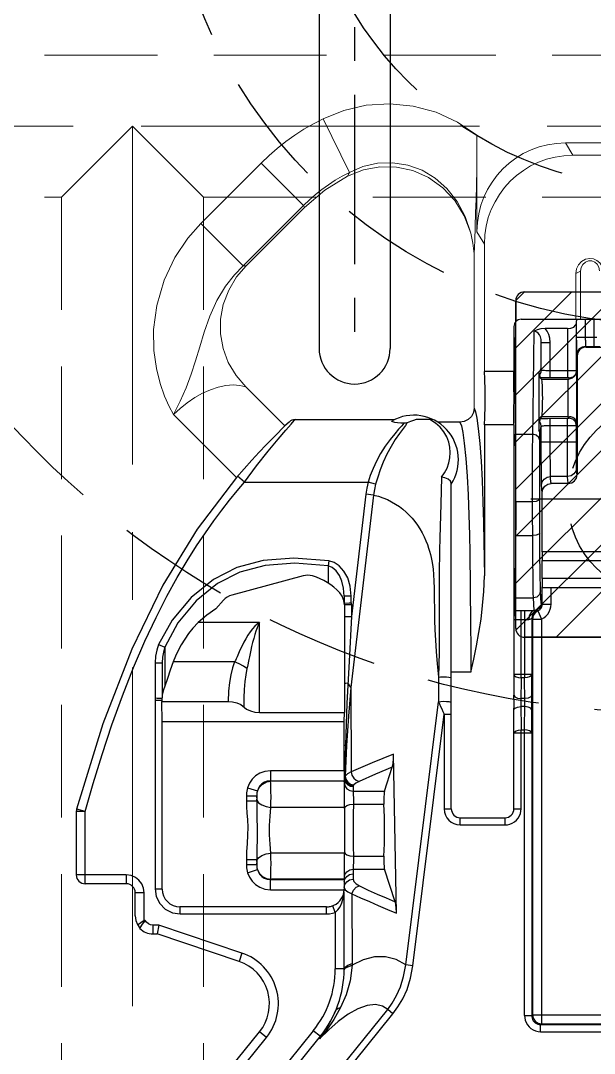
# Model space of a CAD drawing. Header units: inches. Extents: x 169168 to 170394, y -54081 to -53214.
# Drawn here: x 170094.9 to 170127.2, y -53527.7 to -53469.6 of the extents above; entities that cross this region are included whole.
import ezdxf

# ---------------------------------------------------------------- set-up
doc = ezdxf.new("R2010")
doc.units = ezdxf.units.IN
doc.header["$LTSCALE"] = 2
doc.header["$MEASUREMENT"] = 0
doc.linetypes.add('CENTER', pattern=[50.8, 31.75, -6.35, 6.35, -6.35])
doc.linetypes.add('HIDDEN', pattern=[9.525, 6.35, -3.175])
doc.layers.get('0').update_dxf_attribs({"linetype": 'CONTINUOUS'})
for name, color, linetype in [('CAV-COR', 1, 'CONTINUOUS'), ('Ru', 8, 'CONTINUOUS'), ('y-cut', 7, 'CONTINUOUS'), ('文字', 1, 'CONTINUOUS')]:
    doc.layers.add(name, color=color, linetype=linetype)
for name, color, linetype, lineweight in [('WR', 122, 'HIDDEN', 18), ('截面', 191, 'CONTINUOUS', 15), ('枕位', 75, 'CONTINUOUS', 15)]:
    doc.layers.add(name, color=color, linetype=linetype, lineweight=lineweight)

# ---------------------------------------------------------------- blocks, each defined once
blk = doc.blocks.new('20160824.113837')
at = {"layer": '截面', "linetype": 'Continuous', "ltscale": 0.3}
h = blk.add_hatch(dxfattribs=at)
h.set_pattern_fill('ANSI31', color=256, scale=15, angle=180, style=0)
h.set_pattern_definition([(225, (340338.2312, -102176.8565), (1.325825215, -1.325825215), [])])
h.paths.add_polyline_path([(-40.362, 43.419, 0.414214), (-40.862, 43.919), (-56.731, 43.919, 0.414214), (-57.231, 43.419), (-57.231, 24.979, 0.414214), (-56.731, 24.479), (-40.862, 24.479, 0.414214), (-40.362, 24.979)])
h.paths.add_polyline_path([(-31.228, -11.804, 0.414214), (-31.728, -11.304), (-38.228, -11.304, 0.414214), (-38.728, -11.804), (-38.728, -19.534, 0.414214), (-38.228, -20.034), (-31.728, -20.034, 0.414214), (-31.228, -19.534)])
h.paths.add_polyline_path([(-58.865, -11.804, 0.414214), (-59.365, -11.304), (-65.865, -11.304, 0.414214), (-66.365, -11.804), (-66.365, -19.534, 0.414214), (-65.865, -20.034), (-59.365, -20.034, 0.414214), (-58.865, -19.534)])
at = {"layer": 'y-cut', "linetype": 'ByBlock'}
for p, q in [((-56.731, 43.919), (-40.862, 43.919)), ((-57.231, 24.979), (-57.231, 43.419)), ((-40.862, 24.479), (-56.731, 24.479))]:
    blk.add_line(p, q, dxfattribs=at)
for centre, start, end in [((-56.731, 43.419), 90, 180), ((-56.731, 24.979), 180, 270)]:
    blk.add_arc(centre, 0.5, start, end, dxfattribs=at)

msp = doc.modelspace()

# ---------------------------------------------------------------- linework, layer by layer
at = {"color": 8, "linetype": 'CENTER', "ltscale": 0.1}
msp.add_line((170139.541, -53496.499), (170123.604, -53496.499), dxfattribs=at)
at = {"color": 8, "linetype": 'HIDDEN', "ltscale": 0.5}
for centre, radius in [((170131.195, -53458.499), 50), ((170131.195, -53458.499), 28.15), ((170131.195, -53458.499), 20.5), ((170131.195, -53496.499), 5.5)]:
    msp.add_circle(centre, radius, dxfattribs=at)
at = {"layer": 'CAV-COR', "linetype": 'ByBlock'}
for p, q in [((170122.761, -53485.329), (170122.761, -53486.508)), ((170123.261, -53484.829), (170139.13, -53484.829)), ((170122.761, -53503.769), (170122.761, -53486.512)), ((170123.059, -53486.376), (170139.331, -53486.376)), ((170126.175, -53489.278), (170126.177, -53486.466)), ((170126.679, -53487.555), (170126.679, -53486.376)), ((170127.175, -53487.898), (170127.175, -53486.376)), ((170122.657, -53486.778), (170122.657, -53489.312)), ((170122.664, -53486.778), (170122.657, -53486.778)), ((170122.664, -53486.778), (170122.751, -53492.848)), ((170123.717, -53493.04), (170123.802, -53487.047)), ((170125.672, -53486.9), (170124.415, -53486.9)), ((170125.672, -53486.9), (170125.672, -53489.674)), ((170124.2, -53489.226), (170124.2, -53487.674)), ((170124.2, -53487.674), (170124.702, -53487.674)), ((170124.702, -53489.674), (170124.702, -53487.674)), ((170126.213, -53487.396), (170126.177, -53487.388)), ((170126.177, -53487.544), (170126.178, -53488.025)), ((170127.332, -53487.395), (170126.213, -53487.396)), ((170126.679, -53487.555), (170126.681, -53487.712)), ((170126.178, -53488.025), (170126.181, -53488.265)), ((170126.688, -53487.898), (170126.724, -53487.934)), ((170126.688, -53487.898), (170127.489, -53487.898)), ((170126.724, -53487.934), (170135.667, -53487.934)), ((170126.185, -53488.4), (170126.221, -53488.436)), ((170126.221, -53488.436), (170126.221, -53495.119)), ((170122.657, -53489.312), (170120.995, -53489.312)), ((170124.09, -53489.306), (170124.06, -53489.334)), ((170124.06, -53489.334), (170124.06, -53492.652)), ((170126.182, -53489.32), (170126.175, -53489.278)), ((170126.183, -53489.34), (170126.183, -53489.327)), ((170124.133, -53489.664), (170124.226, -53489.757)), ((170125.685, -53489.757), (170124.226, -53489.757)), ((170125.703, -53489.675), (170125.672, -53489.674)), ((170125.724, -53489.754), (170125.685, -53489.757)), ((170125.685, -53489.757), (170125.689, -53489.812)), ((170125.832, -53489.734), (170125.724, -53489.754)), ((170125.974, -53489.626), (170125.773, -53489.68)), ((170125.784, -53489.745), (170125.773, -53489.68)), ((170126.198, -53489.85), (170126.195, -53489.528)), ((170126.201, -53490.721), (170126.198, -53489.85)), ((170125.697, -53490.383), (170125.698, -53490.948)), ((170110.003, -53492.156), (170109.773, -53492.377)), ((170109.82, -53492.616), (170110.122, -53492.271)), ((170110.349, -53492.017), (170115.943, -53492.017)), ((170118.079, -53492.017), (170117.16, -53492.017)), ((170118.253, -53492.219), (170117.931, -53492.017)), ((170118.514, -53492.455), (170118.253, -53492.219)), ((170119.625, -53492.169), (170118.38, -53492.169)), ((170120.995, -53492.311), (170120.995, -53500.813)), ((170122.657, -53492.311), (170120.995, -53492.311)), ((170122.657, -53492.311), (170122.657, -53507.515)), ((170124.226, -53491.865), (170124.133, -53491.959)), ((170125.685, -53491.865), (170124.226, -53491.865)), ((170124.559, -53491.949), (170125.672, -53491.948)), ((170124.703, -53493.806), (170124.702, -53491.948)), ((170124.702, -53492.349), (170125.672, -53492.349)), ((170125.672, -53493.274), (170125.672, -53491.948)), ((170125.672, -53492.349), (170125.966, -53492.348)), ((170125.685, -53491.865), (170125.787, -53491.857)), ((170125.773, -53491.943), (170125.787, -53491.857)), ((170126.175, -53492.344), (170126.192, -53492.238)), ((170126.175, -53493.667), (170126.175, -53492.344)), ((170122.751, -53492.848), (170123.719, -53492.848)), ((170124.06, -53492.652), (170124.109, -53492.741)), ((170124.109, -53492.741), (170124.126, -53492.839)), ((170124.119, -53493.357), (170124.126, -53492.839)), ((170124.126, -53492.839), (170124.2, -53492.396)), ((170124.201, -53493.936), (170124.2, -53492.396)), ((170108.328, -53493.845), (170108.717, -53493.435)), ((170123.713, -53493.643), (170123.717, -53493.04)), ((170124.121, -53493.19), (170124.067, -53493.019)), ((170124.115, -53493.88), (170124.119, -53493.357)), ((170124.2, -53493.274), (170126.175, -53493.274)), ((170125.676, -53494.711), (170125.672, -53493.274)), ((170123.709, -53494.979), (170123.713, -53493.643)), ((170124.111, -53495.038), (170124.115, -53493.88)), ((170124.206, -53495.069), (170124.201, -53493.936)), ((170124.709, -53494.71), (170124.703, -53493.806)), ((170126.179, -53494.352), (170126.175, -53493.667)), ((170107.044, -53495.287), (170107.479, -53494.782)), ((170107.493, -53495.535), (170107.11, -53495.209)), ((170118.587, -53495.269), (170118.54, -53496.786)), ((170123.709, -53496.31), (170123.709, -53494.979)), ((170124.111, -53496.192), (170124.111, -53495.038)), ((170125.682, -53495.225), (170124.719, -53495.225)), ((170107.044, -53495.287), (170104.831, -53498.18)), ((170107.493, -53495.535), (170114.453, -53495.535)), ((170114.879, -53495.652), (170114.453, -53495.535)), ((170119.135, -53495.606), (170119.087, -53495.479)), ((170119.135, -53513.926), (170119.135, -53495.606)), ((170125.719, -53495.622), (170124.757, -53495.622)), ((170114.76, -53496.264), (170113.485, -53507.105)), ((170114.321, -53496.212), (170113.511, -53503.103)), ((170114.76, -53496.264), (170114.321, -53496.212)), ((170123.723, -53499.597), (170123.709, -53496.31)), ((170124.125, -53499.362), (170124.111, -53496.192)), ((170124.255, -53499.454), (170124.255, -53496.125)), ((170118.54, -53496.786), (170118.488, -53498.675)), ((170122.761, -53496.646), (170122.747, -53499.84)), ((170123.71, -53496.646), (170122.761, -53496.646)), ((170104.831, -53498.18), (170102.902, -53501.332)), ((170118.488, -53498.675), (170118.472, -53499.392)), ((170122.761, -53498.551), (170123.718, -53498.551)), ((170120.965, -53498.885), (170120.995, -53500.812)), ((170118.464, -53499.873), (170118.46, -53500.206)), ((170118.472, -53499.392), (170118.464, -53499.873)), ((170120.173, -53499.528), (170120.202, -53501.456)), ((170123.737, -53501.237), (170123.723, -53499.597)), ((170124.139, -53500.895), (170124.125, -53499.362)), ((170138.136, -53499.454), (170124.255, -53499.454)), ((170112.242, -53499.973), (170112.202, -53500.256)), ((170112.202, -53500.256), (170112.202, -53501.214)), ((170118.46, -53500.206), (170118.457, -53500.638)), ((170124.248, -53500.962), (170124.248, -53499.957)), ((170124.248, -53499.957), (170138.143, -53499.957)), ((170110.796, -53500.818), (170106.791, -53501.894)), ((170118.457, -53500.638), (170118.455, -53501.209)), ((170124.148, -53501.385), (170124.139, -53500.895)), ((170138.143, -53500.962), (170124.248, -53500.962)), ((170102.902, -53501.332), (170101.15, -53504.933)), ((170118.455, -53501.209), (170118.461, -53503.029)), ((170124.157, -53501.663), (170124.148, -53501.385)), ((170124.198, -53502.362), (170124.157, -53501.663)), ((170124.251, -53502.415), (170124.251, -53501.424)), ((170124.293, -53501.464), (170138.098, -53501.464)), ((170124.753, -53502.415), (170124.753, -53501.464)), ((170106.307, -53502.19), (170105.878, -53502.664)), ((170113.105, -53501.953), (170113.105, -53502.32)), ((170113.507, -53501.953), (170113.105, -53501.953)), ((170113.507, -53502.333), (170113.507, -53501.953)), ((170122.713, -53502.06), (170122.673, -53502.762)), ((170122.72, -53501.901), (170122.713, -53502.06)), ((170122.713, -53502.06), (170123.755, -53502.06)), ((170123.796, -53502.764), (170123.755, -53502.06)), ((170113.119, -53502.443), (170113.119, -53508.499)), ((170113.138, -53502.432), (170113.511, -53502.432)), ((170113.511, -53502.432), (170113.511, -53503.103)), ((170122.673, -53502.764), (170122.67, -53502.767)), ((170122.67, -53502.767), (170123.795, -53502.764)), ((170122.673, -53502.764), (170123.065, -53502.764)), ((170123.065, -53506.557), (170123.065, -53502.766)), ((170123.259, -53502.766), (170123.259, -53506.557)), ((170123.259, -53502.766), (170123.799, -53502.768)), ((170123.795, -53502.764), (170123.799, -53502.768)), ((170123.95, -53502.733), (170123.796, -53502.764)), ((170123.965, -53502.741), (170124.008, -53502.784)), ((170124.008, -53502.784), (170124.207, -53503.246)), ((170124.198, -53502.362), (170124.167, -53502.516)), ((170124.198, -53502.362), (170124.251, -53502.415)), ((170124.251, -53502.415), (170124.753, -53502.415)), ((170113.119, -53503.103), (170113.511, -53503.103)), ((170122.971, -53503.269), (170123.259, -53503.269)), ((170123.523, -53503.079), (170123.499, -53503.27)), ((170123.588, -53502.916), (170123.523, -53503.079)), ((170123.699, -53503.013), (170123.661, -53503.203)), ((170123.661, -53503.203), (170123.661, -53506.368)), ((170123.661, -53503.203), (170123.704, -53503.246)), ((170123.704, -53503.246), (170123.704, -53525.524)), ((170123.704, -53503.246), (170124.207, -53503.246)), ((170124.207, -53503.246), (170124.207, -53526.027)), ((170108.336, -53503.437), (170104.895, -53503.437)), ((170108.336, -53508.499), (170108.336, -53503.437)), ((170123.261, -53504.269), (170139.13, -53504.269)), ((170101.15, -53504.933), (170099.526, -53509.148)), ((170102.664, -53504.687), (170103.009, -53504.833)), ((170103.009, -53504.833), (170103.009, -53507.023)), ((170102.466, -53505.707), (170102.466, -53507.687)), ((170102.466, -53505.707), (170102.868, -53505.707)), ((170102.868, -53505.707), (170102.868, -53507.556)), ((170106.938, -53505.66), (170103.479, -53505.66)), ((170107.66, -53505.921), (170107.637, -53506.031)), ((170120.236, -53506.243), (170119.135, -53506.243)), ((170118.411, -53506.519), (170118.412, -53507.902)), ((170123.661, -53506.368), (170122.663, -53506.368)), ((170123.259, -53506.557), (170123.065, -53506.557)), ((170123.266, -53507.868), (170123.259, -53506.557)), ((170123.668, -53507.798), (170123.661, -53506.368)), ((170102.941, -53507.233), (170102.869, -53507.539)), ((170103.009, -53507.023), (170102.941, -53507.233)), ((170113.485, -53507.105), (170113.51, -53511.846)), ((170102.462, -53507.816), (170102.462, -53518.439)), ((170102.462, -53507.816), (170102.845, -53507.816)), ((170102.869, -53507.539), (170102.845, -53507.845)), ((170102.845, -53507.845), (170102.845, -53507.889)), ((170102.862, -53509.021), (170102.845, -53507.889)), ((170102.845, -53507.889), (170106.572, -53507.889)), ((170102.848, -53507.697), (170102.857, -53507.697)), ((170113.259, -53507.993), (170113.212, -53509.163)), ((170116.568, -53522.711), (170118.412, -53507.902)), ((170122.657, -53507.515), (170122.657, -53507.536)), ((170123.058, -53508.024), (170123.065, -53509.478)), ((170123.265, -53507.72), (170123.059, -53507.72)), ((170123.667, -53508.35), (170123.668, -53507.798)), ((170108.336, -53508.499), (170113.119, -53508.499)), ((170113.111, -53509.021), (170113.119, -53508.499)), ((170116.974, -53522.761), (170118.733, -53508.597)), ((170118.733, -53508.597), (170118.733, -53513.926)), ((170118.733, -53508.597), (170119.135, -53508.597)), ((170122.657, -53513.926), (170122.657, -53508.398)), ((170123.265, -53508.175), (170123.059, -53508.175)), ((170123.661, -53509.654), (170123.667, -53508.35)), ((170099.526, -53509.148), (170098.049, -53513.947)), ((170102.862, -53518.441), (170102.862, -53509.021)), ((170102.862, -53509.021), (170113.111, -53509.021)), ((170113.111, -53511.784), (170113.111, -53509.021)), ((170113.212, -53509.163), (170113.173, -53510.352)), ((170122.663, -53509.654), (170123.661, -53509.654)), ((170123.065, -53513.926), (170123.065, -53509.478)), ((170123.065, -53509.478), (170123.259, -53509.478)), ((170123.259, -53525.567), (170123.259, -53509.478)), ((170123.661, -53509.654), (170123.661, -53525.567)), ((170113.236, -53510.364), (170113.16, -53512.08)), ((170116.052, -53519.799), (170115.89, -53510.858)), ((170108.96, -53511.784), (170108.96, -53512.364)), ((170113.111, -53511.784), (170108.96, -53511.784)), ((170113.118, -53512.141), (170113.133, -53512.129)), ((170113.133, -53512.129), (170113.177, -53512.31)), ((170113.296, -53511.959), (170113.16, -53512.08)), ((170113.16, -53512.08), (170113.199, -53512.266)), ((170113.51, -53511.846), (170113.296, -53511.959)), ((170115.373, -53512.939), (170115.813, -53511.59)), ((170108.964, -53512.371), (170108.96, -53512.364)), ((170113.115, -53512.364), (170108.96, -53512.364)), ((170113.115, -53512.371), (170108.964, -53512.371)), ((170113.112, -53512.188), (170113.153, -53512.344)), ((170113.112, -53512.237), (170113.13, -53512.333)), ((170113.115, -53512.371), (170113.115, -53512.364)), ((170113.13, -53512.333), (170113.201, -53512.469)), ((170113.608, -53512.627), (170113.608, -53512.669)), ((170113.608, -53512.669), (170113.62, -53513.017)), ((170107.602, -53513.199), (170107.602, -53513.484)), ((170107.602, -53513.199), (170108.193, -53513.199)), ((170107.666, -53512.742), (170108.222, -53512.914)), ((170108.193, -53513.199), (170108.193, -53513.484)), ((170113.617, -53512.939), (170115.373, -53512.939)), ((170107.602, -53513.484), (170108.193, -53513.484)), ((170108.193, -53513.484), (170108.197, -53513.439)), ((170113.12, -53513.85), (170108.985, -53513.85)), ((170113.12, -53513.91), (170113.157, -53513.818)), ((170113.12, -53513.85), (170113.12, -53513.914)), ((170113.622, -53513.668), (170115.346, -53513.668)), ((170098.03, -53514.082), (170098.03, -53517.645)), ((170098.533, -53514.082), (170098.03, -53514.082)), ((170098.533, -53514.082), (170098.066, -53513.952)), ((170098.533, -53518.147), (170098.533, -53514.082)), ((170113.12, -53513.916), (170113.117, -53515.386)), ((170113.12, -53513.916), (170113.12, -53513.91)), ((170113.62, -53514.376), (170113.62, -53515.889)), ((170118.733, -53513.926), (170119.135, -53513.926)), ((170119.638, -53514.831), (170119.638, -53514.429)), ((170119.638, -53514.429), (170122.155, -53514.429)), ((170122.16, -53514.831), (170122.16, -53514.429)), ((170122.657, -53513.926), (170123.065, -53513.926)), ((170119.638, -53514.831), (170122.16, -53514.831)), ((170113.117, -53515.386), (170113.12, -53516.415)), ((170113.62, -53515.889), (170113.623, -53516.769)), ((170107.602, -53516.78), (170107.602, -53517.065)), ((170107.602, -53516.78), (170108.193, -53516.78)), ((170108.188, -53516.386), (170108.193, -53516.78)), ((170108.197, -53516.825), (170108.193, -53516.78)), ((170108.193, -53516.78), (170108.193, -53517.065)), ((170113.12, -53516.415), (170108.985, -53516.415)), ((170113.12, -53516.348), (170113.12, -53516.355)), ((170113.12, -53516.355), (170113.157, -53516.446)), ((170113.622, -53516.596), (170115.346, -53516.596)), ((170107.602, -53517.065), (170108.193, -53517.065)), ((170107.666, -53517.523), (170108.222, -53517.351)), ((170113.617, -53517.326), (170115.373, -53517.326)), ((170115.972, -53519.16), (170115.373, -53517.326)), ((170100.844, -53517.645), (170098.03, -53517.645)), ((170100.844, -53517.645), (170100.844, -53518.147)), ((170108.96, -53517.901), (170108.964, -53517.894)), ((170108.96, -53518.48), (170108.96, -53517.901)), ((170108.96, -53517.901), (170113.115, -53517.901)), ((170113.115, -53517.894), (170108.964, -53517.894)), ((170113.112, -53518.034), (170113.144, -53517.895)), ((170113.115, -53517.901), (170113.115, -53517.894)), ((170113.608, -53517.596), (170113.608, -53517.892)), ((170100.844, -53518.147), (170098.533, -53518.147)), ((170102.462, -53518.439), (170102.864, -53518.439)), ((170108.96, -53518.48), (170113.11, -53518.48)), ((170113.111, -53518.389), (170113.156, -53518.491)), ((170101.347, -53519.956), (170101.347, -53518.65)), ((170101.849, -53518.65), (170101.347, -53518.65)), ((170101.849, -53520.189), (170101.849, -53518.65)), ((170113.048, -53518.964), (170113.092, -53518.68)), ((170113.105, -53522.938), (170113.105, -53518.6)), ((170113.543, -53518.703), (170113.56, -53522.634)), ((170112.106, -53519.446), (170103.867, -53519.446)), ((170103.869, -53519.846), (170103.869, -53519.444)), ((170112.104, -53519.846), (170112.104, -53519.444)), ((170112.603, -53519.755), (170112.46, -53519.379)), ((170101.479, -53520.455), (170101.849, -53520.189)), ((170101.903, -53520.208), (170101.849, -53520.189)), ((170103.869, -53519.846), (170112.104, -53519.846)), ((170112.603, -53519.755), (170112.603, -53522.938)), ((170101.616, -53520.657), (170101.616, -53520.641)), ((170102.343, -53520.467), (170102.343, -53520.97)), ((170102.674, -53520.467), (170102.343, -53520.467)), ((170102.674, -53520.467), (170102.592, -53520.97)), ((170107.353, -53522.045), (170102.674, -53520.467)), ((170102.344, -53520.969), (170102.589, -53520.969)), ((170107.193, -53522.521), (170102.589, -53520.969)), ((170107.353, -53522.045), (170107.193, -53522.521)), ((170113.105, -53522.938), (170112.603, -53522.938)), ((170113.105, -53523), (170113.157, -53522.904)), ((170116.974, -53522.761), (170116.568, -53522.711)), ((170112.385, -53529.142), (170115.556, -53525.226)), ((170112.68, -53529.38), (170115.851, -53525.464)), ((170115.851, -53525.464), (170115.556, -53525.226)), ((170123.259, -53525.567), (170123.661, -53525.567)), ((170123.661, -53525.567), (170123.704, -53525.524)), ((170123.704, -53525.524), (170138.686, -53525.524)), ((170124.164, -53526.07), (170124.207, -53526.027)), ((170124.164, -53526.472), (170124.164, -53526.07)), ((170124.164, -53526.07), (170138.227, -53526.07)), ((170124.207, -53526.027), (170138.184, -53526.027)), ((170100.155, -53536.593), (170108.342, -53526.483)), ((170108.733, -53526.799), (170108.342, -53526.483)), ((170111.371, -53526.416), (170108.982, -53529.367)), ((170111.762, -53526.732), (170111.371, -53526.416)), ((170112.132, -53526.359), (170111.724, -53526.882)), ((170112.235, -53526.376), (170111.724, -53526.882)), ((170112.037, -53526.405), (170111.724, -53526.882)), ((170124.164, -53526.472), (170138.227, -53526.472)), ((170106.502, -53529.554), (170108.733, -53526.799)), ((170111.762, -53526.732), (170109.371, -53529.684)), ((170111.762, -53526.732), (170111.724, -53526.882))]:
    msp.add_line(p, q, dxfattribs=at)
for points in [[(170124.415, -53486.9), (170124.177, -53486.919), (170123.968, -53486.971), (170123.802, -53487.047)], [(170124.2, -53487.674), (170124.186, -53487.508), (170124.15, -53487.366), (170124.096, -53487.249), (170124.031, -53487.159), (170123.958, -53487.096), (170123.882, -53487.059), (170123.802, -53487.047)], [(170124.702, -53487.674), (170124.679, -53487.437), (170124.618, -53487.228), (170124.528, -53487.049), (170124.415, -53486.9)], [(170126.681, -53487.712), (170126.682, -53487.778), (170126.683, -53487.831), (170126.685, -53487.869), (170126.686, -53487.891), (170126.688, -53487.898)], [(170126.181, -53488.265), (170126.182, -53488.341), (170126.184, -53488.386), (170126.185, -53488.4)], [(170126.688, -53487.898), (170126.495, -53487.936), (170126.332, -53488.045), (170126.223, -53488.208), (170126.185, -53488.4)], [(170124.179, -53489.104), (170124.173, -53489.153), (170124.16, -53489.198), (170124.14, -53489.239), (170124.117, -53489.274), (170124.09, -53489.306)], [(170124.2, -53489.226), (170124.173, -53489.37), (170124.096, -53489.495)], [(170124.702, -53489.273), (170124.623, -53489.272), (170124.541, -53489.27), (170124.461, -53489.267), (170124.386, -53489.262), (170124.321, -53489.256), (170124.268, -53489.249), (170124.23, -53489.242), (170124.207, -53489.234), (170124.2, -53489.226)], [(170125.966, -53489.274), (170125.827, -53489.273), (170124.702, -53489.273)], [(170126.175, -53489.278), (170126.149, -53489.277), (170126.077, -53489.275), (170125.966, -53489.274)], [(170126.175, -53489.278), (170126.121, -53489.479), (170125.974, -53489.626)], [(170126.151, -53489.44), (170126.104, -53489.531), (170126.035, -53489.614)], [(170126.184, -53489.3), (170126.183, -53489.31), (170126.176, -53489.359), (170126.151, -53489.44)], [(170126.195, -53489.528), (170126.191, -53489.322), (170126.187, -53489.254), (170126.183, -53489.327)], [(170124.06, -53489.489), (170124.07, -53489.491), (170124.079, -53489.493), (170124.088, -53489.494), (170124.096, -53489.495)], [(170124.096, -53489.495), (170124.105, -53489.518), (170124.114, -53489.575), (170124.123, -53489.634), (170124.133, -53489.664)], [(170125.672, -53489.674), (170124.559, -53489.674), (170124.412, -53489.672), (170124.267, -53489.669), (170124.133, -53489.664)], [(170125.689, -53489.812), (170125.692, -53489.942), (170125.695, -53490.137), (170125.697, -53490.383)], [(170125.773, -53489.68), (170125.768, -53489.678), (170125.753, -53489.677), (170125.731, -53489.675), (170125.703, -53489.675)], [(170126.035, -53489.614), (170125.944, -53489.684), (170125.832, -53489.734)], [(170125.698, -53490.948), (170125.695, -53491.474), (170125.692, -53491.673), (170125.689, -53491.808), (170125.685, -53491.865)], [(170126.192, -53492.238), (170126.196, -53491.985), (170126.199, -53491.625), (170126.201, -53490.721)], [(170120.422, -53491.37), (170120.383, -53491.618), (170120.267, -53491.844), (170120.091, -53492.018), (170119.869, -53492.131), (170119.625, -53492.169)], [(170120.422, -53491.368), (170120.503, -53491.576), (170120.577, -53491.935), (170120.654, -53492.523), (170120.735, -53493.367), (170120.808, -53494.365), (170120.867, -53495.456), (170120.911, -53496.642), (170120.942, -53497.815), (170120.965, -53498.885)], [(170110.122, -53492.271), (170110.295, -53492.078), (170110.349, -53492.017)], [(170116.472, -53492.225), (170116.352, -53492.372), (170116.173, -53492.567), (170115.949, -53492.819), (170115.689, -53493.136), (170115.416, -53493.513), (170115.155, -53493.93), (170114.926, -53494.357), (170114.734, -53494.773), (170114.579, -53495.166), (170114.453, -53495.535)], [(170116.112, -53492.204), (170115.959, -53492.183), (170115.845, -53492.154), (170115.79, -53492.119), (170115.805, -53492.088)], [(170116.472, -53492.225), (170116.287, -53492.218), (170116.112, -53492.204)], [(170116.652, -53492.192), (170116.557, -53492.345), (170116.212, -53492.809)], [(170116.652, -53492.193), (170116.562, -53492.218), (170116.472, -53492.225)], [(170117.16, -53492.017), (170117.003, -53492.067), (170116.834, -53492.125), (170116.652, -53492.193)], [(170119.625, -53492.169), (170119.709, -53492.378), (170119.786, -53492.741), (170119.866, -53493.344), (170119.951, -53494.213), (170120.024, -53495.203), (170120.081, -53496.251), (170120.123, -53497.393), (170120.152, -53498.507), (170120.173, -53499.528)], [(170124.096, -53492.128), (170124.078, -53492.13), (170124.06, -53492.134)], [(170124.133, -53491.959), (170124.123, -53491.988), (170124.114, -53492.047), (170124.105, -53492.104), (170124.096, -53492.128)], [(170124.2, -53492.396), (170124.173, -53492.253), (170124.096, -53492.128)], [(170124.133, -53491.959), (170124.266, -53491.954), (170124.411, -53491.951), (170124.559, -53491.949)], [(170124.2, -53492.396), (170124.207, -53492.389), (170124.229, -53492.381), (170124.266, -53492.373), (170124.317, -53492.366), (170124.381, -53492.36), (170124.456, -53492.356), (170124.538, -53492.352), (170124.621, -53492.35), (170124.702, -53492.349)], [(170125.672, -53491.948), (170125.703, -53491.948), (170125.731, -53491.947), (170125.753, -53491.946), (170125.768, -53491.944), (170125.773, -53491.943)], [(170126.175, -53492.344), (170126.121, -53492.144), (170125.974, -53491.997), (170125.773, -53491.943)], [(170126.192, -53492.238), (170126.162, -53492.09), (170126.083, -53491.972), (170125.977, -53491.895), (170125.87, -53491.861), (170125.787, -53491.857)], [(170125.966, -53492.348), (170126.077, -53492.347), (170126.149, -53492.346), (170126.175, -53492.344)], [(170107.493, -53495.535), (170108.175, -53494.626), (170108.832, -53493.794), (170109.387, -53493.122), (170109.82, -53492.616)], [(170108.717, -53493.435), (170109.066, -53493.076), (170109.365, -53492.776), (170109.603, -53492.542), (170109.773, -53492.377)], [(170116.212, -53492.809), (170115.984, -53493.139), (170115.743, -53493.534), (170115.511, -53493.971), (170115.305, -53494.419), (170115.133, -53494.855), (170114.993, -53495.266), (170114.879, -53495.652)], [(170118.587, -53495.269), (170118.757, -53495.016), (170118.894, -53494.745), (170118.994, -53494.461), (170119.054, -53494.169), (170119.074, -53493.873), (170119.052, -53493.576), (170118.988, -53493.282), (170118.878, -53492.993), (170118.721, -53492.716), (170118.514, -53492.455)], [(170124.067, -53493.019), (170123.92, -53492.894), (170123.719, -53492.848)], [(170124.126, -53492.839), (170124.109, -53492.723), (170124.06, -53492.618)], [(170107.479, -53494.782), (170107.911, -53494.297), (170108.328, -53493.845)], [(170126.185, -53494.737), (170126.181, -53494.591), (170126.179, -53494.352)], [(170119.087, -53495.479), (170118.954, -53495.366), (170118.773, -53495.29), (170118.587, -53495.267)], [(170124.217, -53495.712), (170124.211, -53495.467), (170124.206, -53495.069)], [(170124.217, -53495.712), (170124.255, -53495.526), (170124.364, -53495.368), (170124.527, -53495.262), (170124.719, -53495.225)], [(170124.719, -53495.225), (170124.714, -53495.028), (170124.709, -53494.71)], [(170124.757, -53495.622), (170124.753, -53495.599), (170124.749, -53495.579), (170124.744, -53495.557), (170124.738, -53495.523), (170124.732, -53495.468), (170124.726, -53495.377), (170124.719, -53495.225)], [(170125.682, -53495.225), (170125.679, -53495.03), (170125.676, -53494.711)], [(170126.185, -53494.737), (170126.146, -53494.923), (170126.037, -53495.081), (170125.874, -53495.187), (170125.682, -53495.225)], [(170125.719, -53495.622), (170125.705, -53495.557), (170125.693, -53495.452), (170125.682, -53495.225)], [(170125.719, -53495.622), (170125.911, -53495.583), (170126.075, -53495.474), (170126.183, -53495.31), (170126.221, -53495.119)], [(170126.221, -53495.122), (170126.208, -53495.055), (170126.196, -53494.952), (170126.185, -53494.737)], [(170098.533, -53514.082), (170098.984, -53512.509), (170099.487, -53510.869), (170100.038, -53509.205), (170100.63, -53507.562), (170101.253, -53505.98), (170101.891, -53504.5), (170102.522, -53503.157), (170103.133, -53501.963), (170103.716, -53500.904), (170104.272, -53499.965), (170104.799, -53499.132), (170105.298, -53498.388), (170105.771, -53497.72), (170106.222, -53497.113), (170106.655, -53496.555), (170107.076, -53496.033), (170107.493, -53495.535)], [(170114.453, -53495.535), (170114.375, -53495.87), (170114.321, -53496.212)], [(170114.879, -53495.652), (170114.808, -53495.955), (170114.76, -53496.264)], [(170124.255, -53496.125), (170124.251, -53496.102), (170124.246, -53496.082), (170124.241, -53496.059), (170124.236, -53496.025), (170124.23, -53495.969), (170124.224, -53495.874), (170124.217, -53495.712)], [(170124.255, -53496.125), (170124.293, -53495.933), (170124.402, -53495.769), (170124.565, -53495.66), (170124.757, -53495.622)], [(170114.76, -53496.264), (170115.03, -53496.333), (170115.291, -53496.42), (170115.541, -53496.524), (170115.778, -53496.642), (170116.002, -53496.772), (170116.213, -53496.914), (170116.41, -53497.065), (170116.595, -53497.226), (170116.768, -53497.395), (170116.931, -53497.574), (170117.084, -53497.762), (170117.228, -53497.962), (170117.363, -53498.171), (170117.487, -53498.389), (170117.601, -53498.613), (170117.703, -53498.839), (170117.79, -53499.054), (170117.86, -53499.252), (170117.917, -53499.434), (170117.965, -53499.608), (170118.007, -53499.781), (170118.046, -53499.967), (170118.081, -53500.182), (170118.112, -53500.44), (170118.138, -53500.746), (170118.158, -53501.105), (170118.17, -53501.512), (170118.177, -53501.947), (170118.188, -53502.837)], [(170124.112, -53496.482), (170124.057, -53496.563), (170123.91, -53496.623), (170123.71, -53496.646)], [(170124.12, -53498.388), (170124.065, -53498.469), (170123.918, -53498.529), (170123.718, -53498.551)], [(170112.242, -53499.973), (170110.279, -53499.824), (170108.543, -53499.956), (170107.062, -53500.349), (170105.749, -53501.017), (170104.495, -53502.028), (170103.419, -53503.306), (170102.664, -53504.687)], [(170122.747, -53499.84), (170122.738, -53500.895), (170122.732, -53501.314), (170122.726, -53501.651), (170122.72, -53501.901)], [(170112.202, -53500.256), (170110.322, -53500.109), (170108.656, -53500.227), (170107.234, -53500.598), (170105.975, -53501.237), (170104.769, -53502.216), (170103.739, -53503.457), (170103.009, -53504.833)], [(170113.105, -53501.953), (170113.071, -53501.507), (170112.977, -53501.119), (170112.836, -53500.79), (170112.653, -53500.528), (170112.436, -53500.345), (170112.202, -53500.256)], [(170113.507, -53501.953), (170113.453, -53501.404), (170113.309, -53500.933), (170113.096, -53500.547), (170112.833, -53500.254), (170112.54, -53500.063), (170112.242, -53499.973)], [(170120.236, -53506.243), (170120.402, -53505.5), (170120.555, -53504.75), (170120.692, -53503.996), (170120.808, -53503.246), (170120.9, -53502.492), (170120.967, -53501.695), (170120.995, -53500.813)], [(170120.202, -53501.456), (170120.225, -53503.58), (170120.233, -53504.839), (170120.236, -53506.243)], [(170123.755, -53502.06), (170123.746, -53501.762), (170123.737, -53501.237)], [(170124.157, -53501.663), (170124.103, -53501.861), (170123.956, -53502.007), (170123.755, -53502.06)], [(170124.293, -53501.464), (170124.261, -53501.455), (170124.251, -53501.424)], [(170113.119, -53502.443), (170113.088, -53502.198), (170112.999, -53501.967), (170112.855, -53501.764)], [(170105.878, -53502.664), (170105.372, -53503.029), (170104.895, -53503.437)], [(170113.105, -53502.348), (170113.383, -53502.337), (170113.507, -53502.333)], [(170113.507, -53502.333), (170113.509, -53502.366), (170113.51, -53502.399), (170113.511, -53502.432)], [(170122.67, -53502.767), (170122.668, -53502.804), (170122.666, -53502.909), (170122.663, -53503.277)], [(170123.799, -53502.768), (170123.685, -53502.807), (170123.588, -53502.916)], [(170123.965, -53502.741), (170123.805, -53502.851), (170123.699, -53503.013)], [(170124.008, -53502.784), (170123.85, -53502.892), (170123.742, -53503.055), (170123.704, -53503.246)], [(170123.799, -53502.768), (170123.868, -53502.764), (170123.92, -53502.753), (170123.953, -53502.744), (170123.965, -53502.741)], [(170124.167, -53502.516), (170124.08, -53502.646), (170123.95, -53502.733)], [(170124.008, -53502.784), (170124.067, -53502.753), (170124.121, -53502.711), (170124.168, -53502.66), (170124.205, -53502.602), (170124.231, -53502.54), (170124.246, -53502.477), (170124.251, -53502.415)], [(170124.207, -53503.246), (170124.341, -53503.174), (170124.462, -53503.08), (170124.566, -53502.966), (170124.649, -53502.836), (170124.708, -53502.697), (170124.742, -53502.554), (170124.753, -53502.415)], [(170113.511, -53503.103), (170113.38, -53505.62), (170113.259, -53507.993)], [(170118.188, -53502.837), (170118.198, -53503.315), (170118.218, -53503.845), (170118.249, -53504.433), (170118.291, -53505.075), (170118.346, -53505.77), (170118.411, -53506.519)], [(170118.461, -53503.029), (170118.459, -53503.975), (170118.454, -53504.526), (170118.446, -53505.127), (170118.432, -53505.786), (170118.411, -53506.519)], [(170122.663, -53503.277), (170122.67, -53503.275), (170122.69, -53503.274), (170122.721, -53503.273), (170122.761, -53503.272)], [(170122.761, -53503.272), (170122.819, -53503.271), (170122.889, -53503.27), (170122.971, -53503.269)], [(170123.259, -53503.269), (170123.35, -53503.269), (170123.43, -53503.27), (170123.499, -53503.27)], [(170123.499, -53503.27), (170123.567, -53503.259), (170123.619, -53503.233), (170123.651, -53503.21), (170123.661, -53503.203)], [(170104.895, -53503.437), (170104.597, -53503.751), (170104.349, -53504.065), (170104.135, -53504.377), (170103.943, -53504.69), (170103.77, -53505.008), (170103.614, -53505.332), (170103.479, -53505.66)], [(170108.336, -53503.437), (170108.212, -53503.528), (170108.083, -53503.645), (170107.952, -53503.789), (170107.821, -53503.959), (170107.693, -53504.15), (170107.572, -53504.353), (170107.462, -53504.555), (170107.365, -53504.748), (170107.28, -53504.928), (170107.205, -53505.092)], [(170108.336, -53503.437), (170108.274, -53503.581), (170108.21, -53503.742), (170108.144, -53503.922), (170108.079, -53504.123), (170108.015, -53504.339), (170107.954, -53504.563), (170107.899, -53504.783), (170107.851, -53504.991), (170107.808, -53505.185), (170107.771, -53505.364), (170107.738, -53505.525), (170107.66, -53505.921)], [(170102.664, -53504.687), (170102.558, -53504.997), (170102.49, -53505.34), (170102.466, -53505.707)], [(170103.009, -53504.833), (170102.933, -53505.101), (170102.885, -53505.393), (170102.868, -53505.707)], [(170107.205, -53505.092), (170107.082, -53505.367), (170107.03, -53505.479), (170106.983, -53505.576), (170106.938, -53505.66)], [(170103.479, -53505.66), (170103.312, -53506.128), (170103.156, -53506.583), (170103.009, -53507.023)], [(170106.938, -53505.66), (170106.826, -53505.997), (170106.73, -53506.377), (170106.653, -53506.811), (170106.599, -53507.314), (170106.572, -53507.889)], [(170107.637, -53506.031), (170107.437, -53505.893), (170107.198, -53505.766), (170106.938, -53505.66)], [(170107.637, -53506.031), (170107.575, -53506.38), (170107.524, -53506.769), (170107.484, -53507.203), (170107.459, -53507.682), (170107.455, -53508.194)], [(170113.119, -53506.863), (170113.132, -53506.858), (170113.205, -53506.849), (170113.316, -53506.843)], [(170113.485, -53507.105), (170113.461, -53507.054), (170113.431, -53507.002), (170113.397, -53506.95), (170113.359, -53506.897), (170113.316, -53506.843)], [(170118.411, -53506.519), (170118.536, -53506.501), (170118.695, -53506.492), (170118.86, -53506.496), (170119.004, -53506.509), (170119.101, -53506.532), (170119.135, -53506.559)], [(170122.663, -53506.368), (170122.694, -53506.44), (170122.781, -53506.501), (170122.911, -53506.542), (170123.065, -53506.557)], [(170123.065, -53506.557), (170123.058, -53507.868), (170123.058, -53508.024)], [(170123.661, -53506.368), (170123.63, -53506.44), (170123.542, -53506.501), (170123.412, -53506.542), (170123.259, -53506.557)], [(170113.485, -53507.105), (170113.343, -53508.706), (170113.236, -53510.364)], [(170102.466, -53507.687), (170102.464, -53507.73), (170102.462, -53507.773), (170102.462, -53507.816)], [(170102.466, -53507.687), (170102.591, -53507.69), (170102.848, -53507.697)], [(170106.572, -53507.889), (170106.83, -53507.908), (170107.073, -53507.965), (170107.286, -53508.061), (170107.619, -53508.324)], [(170118.412, -53507.902), (170118.475, -53508.018), (170118.528, -53508.161), (170118.599, -53508.303), (170118.666, -53508.452), (170118.733, -53508.597)], [(170118.413, -53507.902), (170118.538, -53507.884), (170118.696, -53507.876), (170118.861, -53507.879), (170119.004, -53507.893), (170119.101, -53507.915), (170119.135, -53507.942)], [(170122.658, -53508.339), (170122.666, -53508.177), (170122.673, -53508.017), (170122.672, -53507.857), (170122.664, -53507.696), (170122.657, -53507.536)], [(170122.657, -53507.536), (170122.715, -53507.628), (170122.862, -53507.695), (170123.059, -53507.72)], [(170123.259, -53509.478), (170123.266, -53508.024), (170123.266, -53507.868)], [(170123.667, -53507.531), (170123.612, -53507.625), (170123.465, -53507.694), (170123.265, -53507.72)], [(170107.619, -53508.324), (170107.833, -53508.42), (170108.079, -53508.479), (170108.336, -53508.499)], [(170122.657, -53508.398), (170122.657, -53508.378), (170122.658, -53508.358), (170122.658, -53508.339)], [(170122.658, -53508.339), (170122.721, -53508.256), (170122.866, -53508.197), (170123.059, -53508.175)], [(170123.667, -53508.35), (170123.612, -53508.263), (170123.465, -53508.198), (170123.265, -53508.175)], [(170122.663, -53509.654), (170122.694, -53509.587), (170122.781, -53509.53), (170122.911, -53509.492), (170123.065, -53509.478)], [(170123.661, -53509.654), (170123.63, -53509.587), (170123.542, -53509.53), (170123.412, -53509.492), (170123.259, -53509.478)], [(170113.111, -53510.364), (170113.122, -53510.357), (170113.144, -53510.347), (170113.173, -53510.352)], [(170113.173, -53510.352), (170113.158, -53510.938), (170113.133, -53512.129)], [(170115.89, -53510.858), (170114.676, -53511.345), (170113.51, -53511.846)], [(170115.813, -53511.59), (170115.83, -53511.529), (170115.845, -53511.458), (170115.858, -53511.377), (170115.869, -53511.289), (170115.879, -53511.192), (170115.886, -53511.083), (170115.89, -53510.969), (170115.89, -53510.858)], [(170108.96, -53511.784), (170108.643, -53511.821), (170108.365, -53511.921), (170108.126, -53512.069), (170107.927, -53512.261), (170107.772, -53512.49), (170107.666, -53512.742)], [(170113.112, -53512.13), (170113.112, -53512.13), (170113.121, -53512.128), (170113.133, -53512.126)], [(170113.16, -53512.08), (170113.148, -53512.105), (170113.133, -53512.129)], [(170113.51, -53511.846), (170113.546, -53512.033), (170113.642, -53512.2), (170113.781, -53512.323), (170113.945, -53512.383)], [(170115.813, -53511.59), (170114.864, -53511.982), (170113.945, -53512.383)], [(170108.96, -53512.364), (170108.775, -53512.38), (170108.615, -53512.435), (170108.478, -53512.52), (170108.366, -53512.631), (170108.279, -53512.765), (170108.222, -53512.914)], [(170108.222, -53512.914), (170108.338, -53512.702), (170108.511, -53512.531), (170108.727, -53512.417), (170108.964, -53512.371)], [(170108.985, -53513.85), (170108.989, -53513.565), (170108.99, -53513.26), (170108.988, -53512.961), (170108.982, -53512.698), (170108.974, -53512.495), (170108.964, -53512.371)], [(170113.117, -53512.481), (170113.152, -53512.639), (170113.261, -53512.797), (170113.424, -53512.902), (170113.617, -53512.939)], [(170113.153, -53512.344), (170113.264, -53512.493), (170113.422, -53512.592), (170113.608, -53512.628)], [(170113.177, -53512.31), (170113.281, -53512.467), (170113.432, -53512.578), (170113.608, -53512.628)], [(170113.199, -53512.266), (170113.307, -53512.427), (170113.466, -53512.539), (170113.654, -53512.585)], [(170113.201, -53512.469), (170113.312, -53512.576), (170113.453, -53512.645), (170113.608, -53512.669)], [(170113.654, -53512.585), (170113.634, -53512.607), (170113.608, -53512.627)], [(170113.945, -53512.383), (170113.767, -53512.48), (170113.654, -53512.585)], [(170107.666, -53512.742), (170107.64, -53512.837), (170107.622, -53512.93), (170107.61, -53513.02), (170107.604, -53513.11), (170107.602, -53513.199)], [(170108.222, -53512.914), (170108.208, -53512.97), (170108.198, -53513.024), (170108.193, -53513.078), (170108.191, -53513.136), (170108.193, -53513.199)], [(170108.197, -53513.439), (170108.201, -53513.392), (170108.202, -53513.341), (170108.201, -53513.289), (170108.198, -53513.241), (170108.193, -53513.199)], [(170113.62, -53513.017), (170113.622, -53513.148), (170113.623, -53513.315), (170113.623, -53513.496), (170113.62, -53514.376)], [(170107.602, -53513.484), (170107.61, -53513.811), (170107.633, -53514.162), (170107.66, -53514.541), (170107.679, -53514.955), (170107.676, -53515.405), (170107.649, -53515.887), (170107.616, -53516.353), (170107.602, -53516.78)], [(170108.193, -53513.484), (170108.187, -53513.783), (170108.19, -53514.121), (170108.198, -53514.506), (170108.204, -53514.943), (170108.203, -53515.423), (170108.188, -53516.386)], [(170108.197, -53513.439), (170108.288, -53513.584), (170108.466, -53513.71), (170108.708, -53513.803), (170108.985, -53513.85)], [(170108.985, -53516.415), (170108.933, -53515.923), (170108.906, -53515.4), (170108.906, -53514.866), (170108.933, -53514.342), (170108.985, -53513.85)], [(170113.157, -53513.818), (170113.265, -53513.739), (170113.429, -53513.686), (170113.622, -53513.668)], [(170122.16, -53514.831), (170122.296, -53514.821), (170122.433, -53514.789), (170122.566, -53514.734), (170122.691, -53514.658), (170122.803, -53514.563), (170122.898, -53514.45), (170122.972, -53514.324), (170123.025, -53514.191), (170123.055, -53514.056), (170123.065, -53513.926)], [(170108.197, -53516.825), (170108.288, -53516.681), (170108.466, -53516.554), (170108.708, -53516.462), (170108.985, -53516.415)], [(170108.964, -53517.894), (170108.974, -53517.77), (170108.982, -53517.567), (170108.988, -53517.303), (170108.99, -53517.005), (170108.989, -53516.699), (170108.985, -53516.415)], [(170113.157, -53516.446), (170113.265, -53516.525), (170113.429, -53516.578), (170113.622, -53516.596)], [(170113.623, -53516.769), (170113.623, -53516.95), (170113.622, -53517.117), (170113.62, -53517.248), (170113.608, -53517.596)], [(170107.602, -53517.065), (170107.604, -53517.154), (170107.61, -53517.245), (170107.622, -53517.337), (170107.641, -53517.429), (170107.666, -53517.523)], [(170108.193, -53517.065), (170108.191, -53517.129), (170108.193, -53517.187), (170108.199, -53517.242), (170108.208, -53517.296), (170108.222, -53517.351)], [(170108.193, -53517.065), (170108.198, -53517.023), (170108.201, -53516.975), (170108.202, -53516.924), (170108.201, -53516.873), (170108.197, -53516.825)], [(170108.222, -53517.351), (170108.338, -53517.563), (170108.511, -53517.733), (170108.727, -53517.847), (170108.964, -53517.894)], [(170108.222, -53517.351), (170108.279, -53517.498), (170108.364, -53517.631), (170108.476, -53517.743), (170108.612, -53517.829), (170108.774, -53517.884), (170108.96, -53517.901)], [(170113.117, -53517.783), (170113.152, -53517.625), (170113.261, -53517.468), (170113.424, -53517.363), (170113.617, -53517.326)], [(170101.849, -53518.65), (170101.814, -53518.386), (170101.715, -53518.147), (170101.56, -53517.945), (170101.358, -53517.786), (170101.115, -53517.682), (170100.844, -53517.645)], [(170107.666, -53517.523), (170107.77, -53517.771), (170107.924, -53517.999), (170108.122, -53518.192), (170108.361, -53518.342), (170108.641, -53518.443), (170108.96, -53518.48)], [(170113.144, -53517.895), (170113.253, -53517.737), (170113.416, -53517.632), (170113.608, -53517.595)], [(170113.253, -53518.034), (170113.416, -53517.929), (170113.608, -53517.892)], [(170113.608, -53517.892), (170113.65, -53518.024), (170113.774, -53518.151), (170113.973, -53518.268)], [(170102.462, -53518.439), (170102.53, -53518.87), (170102.73, -53519.265), (170103.042, -53519.577), (170103.437, -53519.778), (170103.869, -53519.846)], [(170113.11, -53518.48), (170113.11, -53518.461), (170113.111, -53518.441)], [(170113.111, -53518.351), (170113.144, -53518.192), (170113.253, -53518.034)], [(170113.156, -53518.491), (170113.304, -53518.601), (170113.543, -53518.703)], [(170113.543, -53518.703), (170113.629, -53518.498), (170113.782, -53518.343), (170113.973, -53518.268)], [(170113.973, -53518.268), (170114.461, -53518.497), (170114.958, -53518.722), (170115.461, -53518.943), (170115.972, -53519.16)], [(170112.603, -53519.755), (170112.752, -53519.618), (170112.876, -53519.435), (170112.975, -53519.216), (170113.048, -53518.964)], [(170113.105, -53518.787), (170113.102, -53518.732), (170113.092, -53518.68)], [(170113.543, -53518.703), (170114.03, -53518.929), (170114.525, -53519.152), (170115.027, -53519.371), (170115.536, -53519.587), (170116.052, -53519.799)], [(170116.052, -53519.799), (170116.048, -53519.683), (170116.04, -53519.572), (170116.03, -53519.469), (170116.019, -53519.379), (170116.005, -53519.297), (170115.989, -53519.223), (170115.972, -53519.16)], [(170101.347, -53519.956), (170101.378, -53520.205), (170101.47, -53520.438), (170101.616, -53520.641)], [(170101.903, -53520.208), (170101.797, -53520.342), (170101.706, -53520.467), (170101.638, -53520.565), (170101.599, -53520.622)], [(170102.343, -53520.467), (170102.209, -53520.449), (170102.087, -53520.397), (170101.982, -53520.315), (170101.903, -53520.208)], [(170112.104, -53519.846), (170112.274, -53519.836), (170112.441, -53519.805), (170112.603, -53519.755)], [(170116.568, -53522.711), (170116.038, -53522.413), (170115.441, -53522.258), (170114.812, -53522.267), (170114.178, -53522.431), (170113.56, -53522.728)], [(170113.56, -53522.728), (170113.445, -53523.604), (170113.216, -53524.406), (170112.907, -53525.119)], [(170113.105, -53522.938), (170113.157, -53522.831), (170113.31, -53522.729), (170113.56, -53522.634)], [(170113.157, -53522.904), (170113.311, -53522.812), (170113.56, -53522.728)], [(170113.56, -53522.634), (170113.56, -53522.681), (170113.56, -53522.728)], [(170115.556, -53525.226), (170115.816, -53524.867), (170116.06, -53524.443), (170116.278, -53523.946), (170116.453, -53523.369), (170116.568, -53522.711)], [(170115.851, -53525.464), (170116.134, -53525.077), (170116.403, -53524.622), (170116.644, -53524.088), (170116.841, -53523.468), (170116.974, -53522.761)], [(170112.631, -53525.281), (170112.343, -53525.881), (170112.037, -53526.405)], [(170112.907, -53525.119), (170112.531, -53525.779), (170112.132, -53526.359)], [(170115.556, -53525.226), (170115.255, -53525.029), (170114.863, -53524.941), (170114.395, -53524.992), (170113.877, -53525.182), (170113.331, -53525.494), (170112.777, -53525.902), (170112.235, -53526.376)], [(170112.631, -53525.281), (170112.685, -53525.209), (170112.777, -53525.155), (170112.907, -53525.119)], [(170123.259, -53525.567), (170123.268, -53525.694), (170123.297, -53525.824), (170123.347, -53525.955), (170123.418, -53526.079), (170123.51, -53526.192), (170123.62, -53526.29), (170123.746, -53526.369), (170123.882, -53526.427), (170124.023, -53526.461), (170124.164, -53526.472)], [(170123.661, -53525.567), (170123.666, -53525.637), (170123.682, -53525.71)], [(170123.682, -53525.71), (170123.71, -53525.782), (170123.75, -53525.852), (170123.801, -53525.915), (170123.862, -53525.969), (170123.932, -53526.013), (170124.007, -53526.045)], [(170123.704, -53525.524), (170123.743, -53525.716), (170123.852, -53525.879), (170124.015, -53525.988), (170124.207, -53526.027)], [(170124.007, -53526.045), (170124.086, -53526.064), (170124.164, -53526.07)]]:
    msp.add_lwpolyline(points, dxfattribs=at)
for centre, radius, start, end in [((170123.261, -53485.329), 0.5, 90, 180), ((170117.025, -53494.285), 2.513, 327.14012, 119.03453), ((170110.349, -53492.52), 0.502, 90, 133.58917), ((170111.057, -53501.788), 1.005, 74.02903, 105.03968), ((170110.428, -53503.984), 3.289, 42.45168, 74.02903), ((170107.052, -53502.864), 1.005, 105.03968, 137.83619), ((170123.261, -53503.769), 0.5, 180, 269.80067), ((170098.533, -53514.082), 0.502, 164.45906, 180), ((170119.638, -53513.926), 0.904, 180, 270), ((170119.638, -53513.926), 0.502, 180, 270), ((170098.533, -53517.645), 0.502, 180, 270), ((170106.39, -53524.902), 2.513, 321, 71.37), ((170106.39, -53524.902), 3.015, 321, 71.37), ((170107.075, -53522.938), 5.528, 321, 0), ((170107.075, -53522.938), 6.03, 321, 0)]:
    msp.add_arc(centre, radius, start, end, dxfattribs=at)
for centre, major_axis, ratio, start_param, end_param in [((170123.059, -53486.778), (0.402, 0), 0.999962, 7.853982, 9.424778), ((170123.066, -53486.778), (-0.288, 0.285), 0.985847, 0.064489, 0.787626), ((170126.679, -53486.469), (0.502, 0), 0.612235, 2.899182, 3.132866), ((170125.672, -53486.592), (0.502, 0), 0.612235, -1.570796, -0.008727), ((170126.724, -53488.436), (-0.355, 0.355), 0.999924, -0.78536, 0.78536), ((170120.948, -53490.811), (0, 1.75), 0.052408, -2.600085, -0.541508), ((170122.649, -53490.811), (0, 1.75), 0.008727, -2.600085, -0.541508), ((170124.223, -53490.811), (0, 1.055), 0.052408, -3.089233, -0.05236), ((170122.737, -53495.419), (0, 3.015), 0.008727, -1.151804, -0.549367), ((170124.252, -53499.957), (0, 0.502), 0.008727, 0, 1.570796), ((170124.252, -53500.962), (0, 0.502), 0.008727, -4.712389, -3.543608), ((170113.116, -53511.784), (0, 0.6), 0.008727, -4.712389, -3.403392), ((170113.112, -53513.337), (0, 1), 0.008727, 4.173708, 6.021386), ((170115.384, -53513.424), (0, 0.502), 0.087489, 0.261799, 2.077906), ((170115.115, -53515.132), (0, 3.015), 0.087489, -2.077906, -1.063687), ((170122.155, -53513.926), (-0.503, 0), 0.999962, 1.570841, 3.141593), ((170113.112, -53516.928), (0, 1), 0.008727, 3.403392, 5.25107), ((170115.384, -53516.841), (0, 0.502), 0.087489, 1.063687, 2.879793), ((170113.116, -53518.48), (0, 0.6), 0.008727, 0.261799, 1.505347), ((170100.844, -53518.65), (0.503, 0), 0.999962, 0, 1.570796), ((170103.867, -53518.441), (0.711, 0.711), 0.999924, 2.356233, 3.926953), ((170112.106, -53518.441), (0.711, -0.711), 0.999924, -0.351792, 0.746294), ((170112.106, -53518.441), (0.711, -0.711), 0.999924, -0.78536, -0.549456), ((170112.106, -53518.441), (-0.711, 0.711), 0.999924, -3.691049, -3.493385), ((170102.344, -53519.964), (0.711, 0.711), 0.999924, -3.165656, -2.356233)]:
    msp.add_ellipse(centre, major_axis=major_axis, ratio=ratio, start_param=start_param, end_param=end_param, dxfattribs=at)
at = {"layer": 'Ru', "linetype": 'CENTER', "ltscale": 0.15}
msp.add_line((170113.695, -53458.499), (170113.695, -53488.017), dxfattribs=at)
at = {"layer": 'Ru', "ltscale": 0.5}
for p, q in [((170111.695, -53461.499), (170111.695, -53488.017)), ((170115.695, -53461.499), (170115.695, -53488.017))]:
    msp.add_line(p, q, dxfattribs=at)
msp.add_arc((170113.695, -53488.017), 2, 180, 0, dxfattribs=at)
at = {"layer": 'WR', "linetype": 'HIDDEN', "ltscale": 0.5}
for p, q in [((170077.195, -53471.499), (170165.195, -53471.499)), ((170097.195, -53479.499), (170101.195, -53475.499)), ((170101.195, -53475.499), (170105.195, -53479.499)), ((170077.195, -53479.499), (170097.195, -53479.499)), ((170097.195, -53479.499), (170097.195, -53628.499)), ((170105.195, -53479.499), (170105.195, -53628.499)), ((170105.195, -53479.499), (170157.195, -53479.499))]:
    msp.add_line(p, q, dxfattribs=at)
at = {"layer": 'WR', "linetype": 'CENTER', "ltscale": 0.3}
for p, q in [((170071.195, -53475.499), (170161.195, -53475.499)), ((170101.195, -53475.499), (170101.195, -53628.499))]:
    msp.add_line(p, q, dxfattribs=at)
at = {"layer": '枕位', "linetype": 'ByBlock', "ltscale": 0.3}
for p, q in [((170113.4, -53478.107), (170111.922, -53475.088)), ((170120.579, -53476.016), (170120.579, -53481.445)), ((170125.979, -53477.143), (170125.563, -53476.449)), ((170125.563, -53476.449), (170136.907, -53476.449)), ((170125.979, -53477.143), (170136.491, -53477.143)), ((170105.035, -53480.982), (170108.434, -53477.582)), ((170110.824, -53479.973), (170108.434, -53477.582)), ((170107.425, -53483.372), (170110.824, -53479.973)), ((170107.589, -53483.362), (170110.869, -53480.082)), ((170110.824, -53479.973), (170110.869, -53480.082)), ((170107.425, -53483.372), (170105.035, -53480.982)), ((170120.995, -53482.139), (170120.579, -53481.445)), ((170120.995, -53482.139), (170120.995, -53489.312)), ((170120.422, -53482.681), (170120.422, -53491.368)), ((170126.411, -53483.666), (170126.146, -53483.803)), ((170126.146, -53486.376), (170126.146, -53483.803)), ((170126.411, -53486.376), (170126.411, -53483.666)), ((170109.773, -53492.377), (170107.571, -53490.175)), ((170107.044, -53495.287), (170103.498, -53491.742))]:
    msp.add_line(p, q, dxfattribs=at)
for points in [[(170111.922, -53475.088), (170113.087, -53474.621), (170114.349, -53474.331), (170115.668, -53474.244), (170116.993, -53474.377), (170118.275, -53474.725), (170119.477, -53475.276), (170120.579, -53476.016)], [(170108.434, -53477.582), (170108.88, -53477.156), (170109.345, -53476.753), (170109.826, -53476.373), (170110.325, -53476.016), (170110.841, -53475.682), (170111.373, -53475.373), (170111.922, -53475.088)], [(170120.505, -53480.375), (170120.528, -53479.616), (170120.547, -53478.823), (170120.564, -53477.932), (170120.575, -53476.973), (170120.579, -53476.016)], [(170113.298, -53478.311), (170114.189, -53477.959), (170115.121, -53477.79), (170116.052, -53477.807), (170116.965, -53478.007), (170117.849, -53478.399), (170118.654, -53478.974), (170119.329, -53479.697), (170119.86, -53480.554), (170120.228, -53481.526)], [(170113.4, -53478.107), (170114.16, -53477.782), (170114.983, -53477.592), (170115.838, -53477.559), (170116.686, -53477.692), (170117.49, -53477.985), (170118.228, -53478.426), (170118.89, -53479.011), (170119.462, -53479.738), (170119.916, -53480.587), (170120.228, -53481.525)], [(170110.824, -53479.973), (170111.153, -53479.653), (170111.496, -53479.351), (170111.851, -53479.066), (170112.22, -53478.799), (170112.601, -53478.55), (170112.994, -53478.319), (170113.4, -53478.107)], [(170113.298, -53478.311), (170112.015, -53479.101), (170110.869, -53480.082)], [(170113.295, -53478.313), (170113.349, -53478.209), (170113.4, -53478.107)], [(170120.422, -53482.681), (170120.451, -53481.934), (170120.505, -53480.375)], [(170103.498, -53491.742), (170103.255, -53491.281), (170103, -53490.707), (170102.752, -53489.996), (170102.539, -53489.136), (170102.402, -53488.123), (170102.386, -53486.951), (170102.559, -53485.589), (170102.968, -53484.179), (170103.578, -53482.888), (170104.304, -53481.807), (170105.035, -53480.982)], [(170120.228, -53481.526), (170120.353, -53482.098), (170120.422, -53482.681)], [(170127.702, -53483.766), (170127.677, -53483.558), (170127.605, -53483.365), (170127.489, -53483.198), (170127.332, -53483.065), (170127.14, -53482.978), (170126.924, -53482.951), (170126.691, -53482.994), (170126.47, -53483.118), (170126.296, -53483.307), (170126.185, -53483.543), (170126.146, -53483.803)], [(170103.498, -53491.742), (170103.874, -53490.978), (170104.211, -53490.223), (170104.498, -53489.471), (170104.745, -53488.708), (170104.975, -53487.923), (170105.223, -53487.097), (170105.541, -53486.201), (170105.947, -53485.311), (170106.425, -53484.518), (170106.936, -53483.866), (170107.425, -53483.372)], [(170107.589, -53483.362), (170107.055, -53483.988), (170106.612, -53484.731), (170106.305, -53485.534), (170106.148, -53486.367), (170106.143, -53487.198), (170106.29, -53488.019), (170106.587, -53488.806), (170107.028, -53489.54), (170107.571, -53490.175)], [(170107.589, -53483.362), (170107.508, -53483.365), (170107.425, -53483.372)], [(170127.477, -53483.641), (170127.444, -53483.444), (170127.352, -53483.275), (170127.211, -53483.153), (170127.04, -53483.089), (170126.859, -53483.091), (170126.685, -53483.16), (170126.54, -53483.29), (170126.445, -53483.465), (170126.411, -53483.666)], [(170107.571, -53490.175), (170107.23, -53490.093), (170106.854, -53490.067), (170106.448, -53490.1), (170106.022, -53490.19), (170105.584, -53490.336), (170105.141, -53490.535), (170104.702, -53490.782), (170104.277, -53491.07), (170103.874, -53491.393), (170103.498, -53491.742)]]:
    msp.add_lwpolyline(points, dxfattribs=at)
for centre, major_axis, start_param, end_param in [((170125.586, -53481.468), (2.583, -4.312), 2.604169, 4.170404), ((170126.002, -53482.162), (-2.583, 4.312), -0.537423, 1.028812)]:
    msp.add_ellipse(centre, major_axis=major_axis, ratio=0.99484, start_param=start_param, end_param=end_param, dxfattribs=at)

# ---------------------------------------------------------------- block references
at = {"layer": '文字', "linetype": 'ByBlock'}
msp.add_blockref('20160824.113837', (170179.992, -53528.747), dxfattribs=at)

doc.saveas('drawing.dxf')
